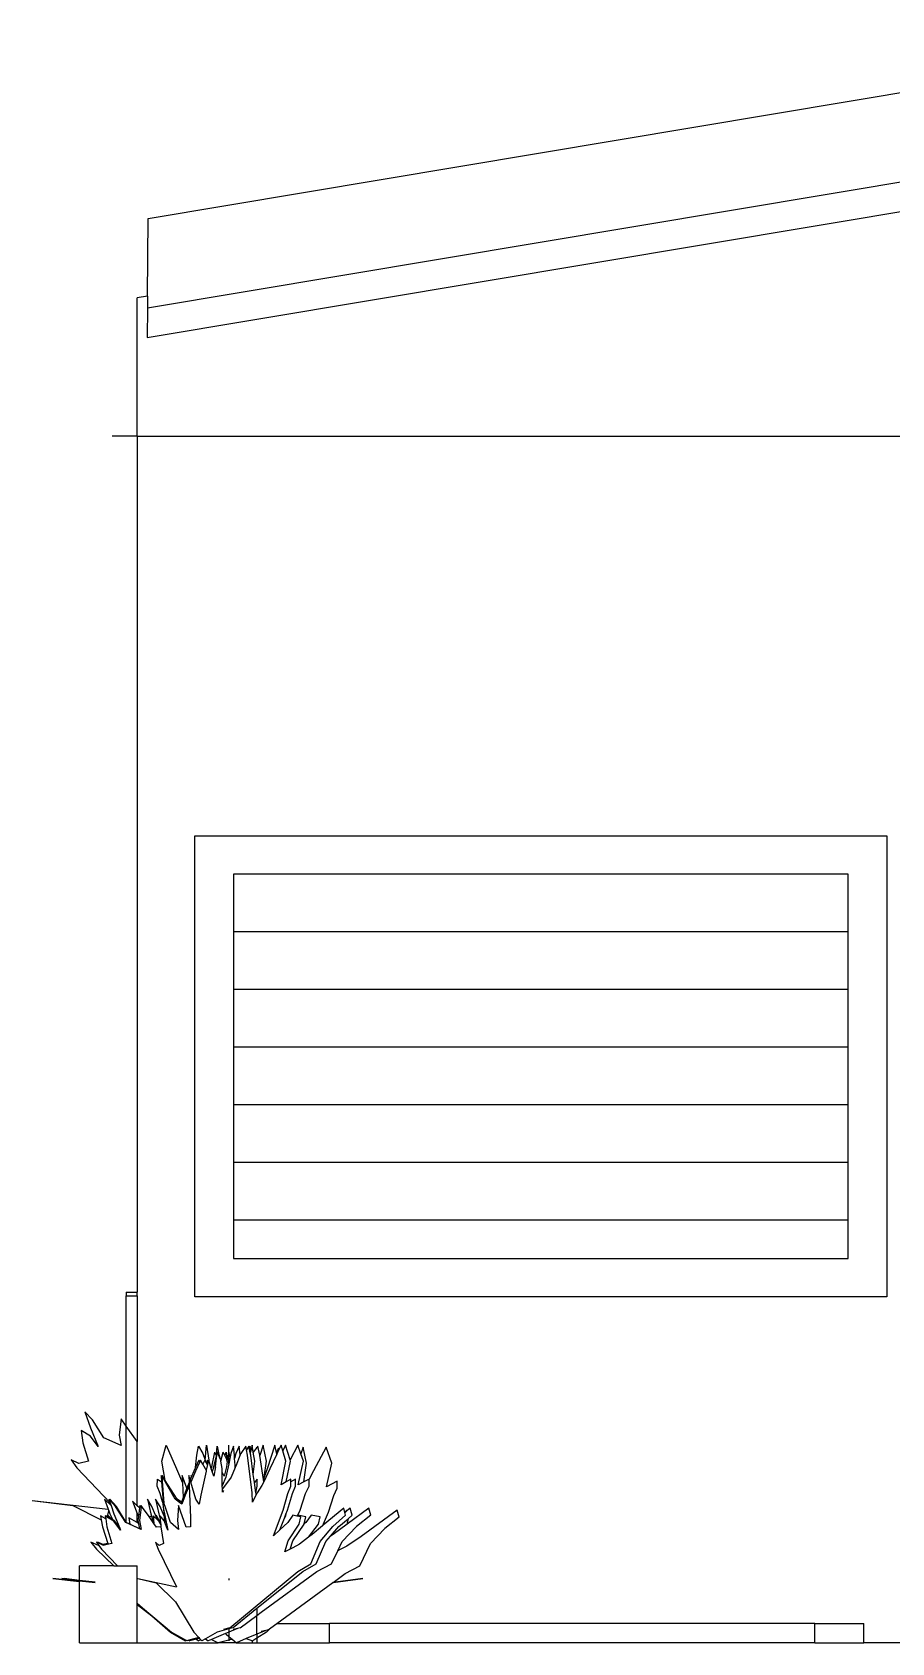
# Model space of a CAD drawing. Header units: metres. Extents: x 24.9 to 56.5, y 18.8 to 36.5.
# Drawn here: x 36.004 to 38.241, y 28.05 to 32.24 of the extents above; entities that cross this region are included whole.
import ezdxf

# ---------------------------------------------------------------- set-up
doc = ezdxf.new("R2010")
doc.units = ezdxf.units.M
doc.layers.add('Edges', color=7, linetype='Continuous')

# ---------------------------------------------------------------- blocks, each defined once
blk = doc.blocks.new('House of 70 sq. m.(753 sq.ft) fr')
at = {"layer": 'Edges'}
for p, q in [((-4.3122, 2.7364), (-1.4179, 3.2208)), ((-1.4199, 2.9872), (-4.3143, 2.5029)), ((-4.3149, 2.4264), (-2.1594, 2.7871)), ((-4.314, 2.5344), (-4.3122, 2.7364)), ((-4.314, 2.5344), (-4.3406, 2.53)), ((-4.3406, 2.1697), (-4.3406, 2.53)), ((-4.314, 2.5344), (-4.3143, 2.5029)), ((-4.3143, 2.5029), (-4.3149, 2.4264)), ((-4.3406, 2.1697), (-4.4062, 2.1697)), ((-4.3406, 2.1697), (-2.2594, 2.1697)), ((-4.3406, 2.1697), (-4.3406, -0.0576)), ((-4.1906, 1.1303), (-2.3906, 1.1303)), ((-4.1906, -0.0697), (-4.1906, 1.1303)), ((-2.3906, 1.1303), (-2.3906, -0.0697)), ((-2.4906, 1.0303), (-4.0906, 1.0303)), ((-4.0906, 1.0303), (-4.0906, 0.8803)), ((-2.4906, 0.8803), (-2.4906, 1.0303)), ((-2.4906, 0.8803), (-4.0906, 0.8803)), ((-4.0906, 0.8803), (-4.0906, 0.7303)), ((-2.4906, 0.7303), (-2.4906, 0.8803)), ((-2.4906, 0.7303), (-4.0906, 0.7303)), ((-4.0906, 0.7303), (-4.0906, 0.5803)), ((-2.4906, 0.5803), (-2.4906, 0.7303)), ((-2.4906, 0.5803), (-4.0906, 0.5803)), ((-4.0906, 0.5803), (-4.0906, 0.4303)), ((-2.4906, 0.4303), (-2.4906, 0.5803)), ((-2.4906, 0.4303), (-4.0906, 0.4303)), ((-4.0906, 0.4303), (-4.0906, 0.2803)), ((-2.4906, 0.2803), (-2.4906, 0.4303)), ((-2.4906, 0.2803), (-4.0906, 0.2803)), ((-4.0906, 0.2803), (-4.0906, 0.1303)), ((-2.4906, 0.1303), (-2.4906, 0.2803)), ((-2.4906, 0.1303), (-4.0906, 0.1303)), ((-4.0906, 0.1303), (-4.0906, 0.0303)), ((-2.4906, 0.0303), (-2.4906, 0.1303)), ((-4.0906, 0.0303), (-2.4906, 0.0303)), ((-4.3692, -0.0576), (-4.3406, -0.0576)), ((-4.3692, -0.0576), (-4.3692, -0.0666)), ((-4.3692, -0.0666), (-4.3406, -0.0666)), ((-4.3692, -0.4057), (-4.3692, -0.0666)), ((-4.3406, -0.0666), (-4.3406, -0.0576)), ((-4.3406, -0.0666), (-4.3406, -0.4463)), ((-2.3906, -0.0697), (-4.1906, -0.0697)), ((-4.457, -0.3892), (-4.4768, -0.3684)), ((-4.4768, -0.3684), (-4.4621, -0.4108)), ((-4.4871, -0.417), (-4.4823, -0.4491)), ((-4.4622, -0.4323), (-4.4871, -0.417)), ((-4.4621, -0.4108), (-4.4425, -0.4586)), ((-4.4274, -0.4366), (-4.457, -0.3892)), ((-4.3825, -0.3869), (-4.3876, -0.4299)), ((-4.3692, -0.4057), (-4.3825, -0.3869)), ((-4.3692, -0.657), (-4.3692, -0.4057)), ((-4.3406, -0.4463), (-4.3692, -0.4057)), ((-4.4823, -0.4491), (-4.4676, -0.4971)), ((-4.4425, -0.4586), (-4.4622, -0.4323)), ((-4.3828, -0.4566), (-4.4274, -0.4366)), ((-4.3876, -0.4299), (-4.3828, -0.4566)), ((-4.3406, -0.6129), (-4.3406, -0.4463)), ((-4.2768, -0.4971), (-4.2652, -0.4553)), ((-4.2652, -0.4553), (-4.239, -0.5171)), ((-4.1857, -0.4812), (-4.1818, -0.4578)), ((-4.1818, -0.4578), (-4.1704, -0.4769)), ((-4.1639, -0.4948), (-4.1603, -0.4553)), ((-4.1603, -0.4553), (-4.1549, -0.4944)), ((-4.1343, -0.4812), (-4.133, -0.4578)), ((-4.133, -0.4578), (-4.1296, -0.4753)), ((-4.1027, -0.4741), (-4.1027, -0.4553)), ((-4.0904, -0.4578), (-4.097, -0.4769)), ((-4.0881, -0.4812), (-4.0904, -0.4578)), ((-4.0755, -0.4578), (-4.0839, -0.4769)), ((-4.0726, -0.4806), (-4.0755, -0.4578)), ((-4.0586, -0.4578), (-4.0712, -0.4769)), ((-4.0568, -0.4678), (-4.0586, -0.4578)), ((-4.0501, -0.4578), (-4.0568, -0.4678)), ((-4.0492, -0.4625), (-4.0501, -0.4578)), ((-4.047, -0.4578), (-4.0492, -0.4625)), ((-4.0455, -0.4698), (-4.047, -0.4578)), ((-4.0419, -0.4553), (-4.0455, -0.4698)), ((-4.0388, -0.4741), (-4.0419, -0.4553)), ((-4.0268, -0.4578), (-4.0293, -0.4612)), ((-4.0293, -0.4612), (-4.0293, -0.4604)), ((-4.0219, -0.4812), (-4.0268, -0.4578)), ((-4.0133, -0.4553), (-4.0218, -0.4822)), ((-4.0047, -0.4971), (-4.0133, -0.4553)), ((-3.9828, -0.4553), (-4.003, -0.5171)), ((-3.9787, -0.4743), (-3.9828, -0.4553)), ((-3.9666, -0.4553), (-3.9728, -0.4686)), ((-3.9621, -0.4699), (-3.9666, -0.4553)), ((-3.9551, -0.4553), (-3.9621, -0.4699)), ((-3.943, -0.4937), (-3.9551, -0.4553)), ((-3.9227, -0.4553), (-3.943, -0.4937)), ((-3.915, -0.4778), (-3.9227, -0.4553)), ((-3.9093, -0.4604), (-3.915, -0.4778)), ((-3.9004, -0.5022), (-3.9093, -0.4604)), ((-3.8492, -0.4604), (-3.8819, -0.5222)), ((-3.8348, -0.5022), (-3.8492, -0.4604)), ((-4.4927, -0.5034), (-4.5126, -0.4933)), ((-4.5126, -0.4933), (-4.4977, -0.5143)), ((-4.4676, -0.4971), (-4.4927, -0.5034)), ((-4.2678, -0.547), (-4.2768, -0.4971)), ((-4.1896, -0.5139), (-4.1857, -0.4812)), ((-4.1808, -0.4941), (-4.1896, -0.5139)), ((-4.1783, -0.4988), (-4.1893, -0.5229)), ((-4.1783, -0.4988), (-4.1808, -0.4941)), ((-4.1762, -0.4941), (-4.1783, -0.4988)), ((-4.1702, -0.5047), (-4.1762, -0.4941)), ((-4.1704, -0.4769), (-4.1639, -0.4948)), ((-4.1649, -0.4941), (-4.1702, -0.5047)), ((-4.163, -0.4973), (-4.1649, -0.4941)), ((-4.1639, -0.4948), (-4.163, -0.4973)), ((-4.1603, -0.5016), (-4.163, -0.4973)), ((-4.158, -0.4941), (-4.1603, -0.5016)), ((-4.1576, -0.506), (-4.1603, -0.5016)), ((-4.1561, -0.4994), (-4.158, -0.4941)), ((-4.1561, -0.4994), (-4.1576, -0.506)), ((-4.1549, -0.4944), (-4.1561, -0.4994)), ((-4.1548, -0.4941), (-4.1549, -0.4944)), ((-4.1485, -0.5163), (-4.1548, -0.4941)), ((-4.147, -0.5121), (-4.1386, -0.4741)), ((-4.1412, -0.5121), (-4.1346, -0.4829)), ((-4.1346, -0.4829), (-4.1386, -0.4741)), ((-4.137, -0.5121), (-4.1325, -0.4741)), ((-4.1343, -0.4819), (-4.1346, -0.4829)), ((-4.1325, -0.4741), (-4.1343, -0.4819)), ((-4.1343, -0.4819), (-4.1343, -0.4812)), ((-4.1302, -0.4791), (-4.1325, -0.4741)), ((-4.1296, -0.4753), (-4.1302, -0.4791)), ((-4.1238, -0.4927), (-4.1302, -0.4791)), ((-4.1295, -0.4741), (-4.1296, -0.4753)), ((-4.1238, -0.4927), (-4.1295, -0.4741)), ((-4.1236, -0.4937), (-4.1238, -0.4927)), ((-4.1236, -0.4937), (-4.1238, -0.4927)), ((-4.1229, -0.4973), (-4.1236, -0.4937)), ((-4.1229, -0.4973), (-4.1171, -0.4741)), ((-4.1194, -0.5162), (-4.1229, -0.4973)), ((-4.1128, -0.4825), (-4.1171, -0.4741)), ((-4.1128, -0.4825), (-4.1094, -0.4741)), ((-4.1094, -0.4892), (-4.1128, -0.4825)), ((-4.1094, -0.4741), (-4.1056, -0.4927)), ((-4.1094, -0.4741), (-4.1082, -0.4914)), ((-4.1082, -0.4914), (-4.1094, -0.4892)), ((-4.1065, -0.4981), (-4.1086, -0.5121)), ((-4.1076, -0.4927), (-4.1082, -0.4914)), ((-4.1065, -0.4981), (-4.1076, -0.4927)), ((-4.1065, -0.4981), (-4.1056, -0.4927)), ((-4.1027, -0.4741), (-4.1056, -0.4927)), ((-4.099, -0.486), (-4.1027, -0.4741)), ((-4.1027, -0.5038), (-4.1027, -0.4741)), ((-4.099, -0.486), (-4.1027, -0.5038)), ((-4.097, -0.4769), (-4.099, -0.486)), ((-4.0875, -0.4901), (-4.0881, -0.4812)), ((-4.0839, -0.4769), (-4.0875, -0.4901)), ((-4.0863, -0.5075), (-4.0875, -0.4901)), ((-4.0726, -0.4806), (-4.0846, -0.5102)), ((-4.0712, -0.4769), (-4.0726, -0.4806)), ((-4.0543, -0.4812), (-4.0568, -0.4678)), ((-4.0414, -0.5798), (-4.0543, -0.4812)), ((-4.0468, -0.4752), (-4.0492, -0.4625)), ((-4.0455, -0.4698), (-4.0468, -0.4752)), ((-4.0456, -0.4812), (-4.0468, -0.4752)), ((-4.0388, -0.5319), (-4.0456, -0.4812)), ((-4.0293, -0.4612), (-4.0388, -0.4741)), ((-4.0351, -0.4971), (-4.0388, -0.4741)), ((-4.0388, -0.5319), (-4.0351, -0.4971)), ((-4.0218, -0.4822), (-4.0219, -0.4812)), ((-4.0124, -0.5452), (-4.0218, -0.4822)), ((-4.0102, -0.5387), (-4.0047, -0.4971)), ((-3.9777, -0.4791), (-3.9955, -0.5171)), ((-3.9735, -0.4629), (-3.9787, -0.4743)), ((-3.9777, -0.4791), (-3.9787, -0.4743)), ((-3.9728, -0.4686), (-3.9777, -0.4791)), ((-3.9728, -0.4686), (-3.9735, -0.4629)), ((-3.966, -0.5586), (-3.9538, -0.4971)), ((-3.9538, -0.4971), (-3.9621, -0.4699)), ((-3.9529, -0.5508), (-3.9419, -0.4971)), ((-3.9419, -0.4971), (-3.943, -0.4937)), ((-3.922, -0.5586), (-3.9083, -0.4971)), ((-3.9083, -0.4971), (-3.915, -0.4778)), ((-3.9071, -0.5507), (-3.9004, -0.5022)), ((-3.8486, -0.5637), (-3.8348, -0.5022)), ((-4.4977, -0.5143), (-4.4116, -0.6051)), ((-4.2885, -0.5625), (-4.2884, -0.5437)), ((-4.2884, -0.5437), (-4.2775, -0.5509)), ((-4.2769, -0.538), (-4.2787, -0.5348)), ((-4.2787, -0.5348), (-4.2775, -0.5509)), ((-4.2771, -0.5348), (-4.2769, -0.538)), ((-4.2752, -0.5381), (-4.2771, -0.5348)), ((-4.2769, -0.538), (-4.2715, -0.6067)), ((-4.2755, -0.5348), (-4.2752, -0.5381)), ((-4.2678, -0.547), (-4.2755, -0.5348)), ((-4.2421, -0.5956), (-4.2752, -0.5381)), ((-4.239, -0.5171), (-4.2232, -0.5533)), ((-4.2118, -0.5675), (-4.2241, -0.5348)), ((-4.2241, -0.5348), (-4.2232, -0.5533)), ((-4.2031, -0.5462), (-4.2064, -0.5348)), ((-4.2064, -0.5348), (-4.2057, -0.5526)), ((-4.2018, -0.543), (-4.2031, -0.5462)), ((-4.202, -0.54), (-4.2018, -0.543)), ((-4.2011, -0.5414), (-4.202, -0.54)), ((-4.2011, -0.5414), (-4.2018, -0.543)), ((-4.1893, -0.5229), (-4.2015, -0.5517)), ((-4.2003, -0.5392), (-4.2011, -0.5414)), ((-4.2005, -0.5348), (-4.2003, -0.5392)), ((-4.1995, -0.5374), (-4.2005, -0.5348)), ((-4.1995, -0.5374), (-4.2003, -0.5392)), ((-4.1936, -0.5229), (-4.1995, -0.5374)), ((-4.1896, -0.5139), (-4.1936, -0.5229)), ((-4.1615, -0.5229), (-4.175, -0.5853)), ((-4.1631, -0.5174), (-4.1702, -0.5047)), ((-4.161, -0.5204), (-4.1631, -0.5174)), ((-4.161, -0.5204), (-4.1615, -0.5229)), ((-4.1576, -0.506), (-4.161, -0.5204)), ((-4.147, -0.5121), (-4.1485, -0.5163)), ((-4.1481, -0.5174), (-4.1485, -0.5163)), ((-4.1457, -0.5242), (-4.1481, -0.5174)), ((-4.1412, -0.5121), (-4.1457, -0.5242)), ((-4.1414, -0.5359), (-4.1457, -0.5242)), ((-4.137, -0.5121), (-4.1414, -0.5359)), ((-4.1194, -0.5257), (-4.1194, -0.5162)), ((-4.1145, -0.5359), (-4.1194, -0.5257)), ((-4.1194, -0.5616), (-4.1194, -0.5257)), ((-4.1102, -0.5389), (-4.1194, -0.5616)), ((-4.0963, -0.5389), (-4.1193, -0.5692)), ((-4.1086, -0.5121), (-4.1145, -0.5359)), ((-4.1027, -0.5038), (-4.1102, -0.5389)), ((-4.0859, -0.5134), (-4.0963, -0.5389)), ((-4.0846, -0.5102), (-4.0863, -0.5075)), ((-4.0859, -0.5134), (-4.0863, -0.5075)), ((-4.0846, -0.5102), (-4.0859, -0.5134)), ((-4.036, -0.5523), (-4.0388, -0.5319)), ((-4.0284, -0.5437), (-4.036, -0.5523)), ((-4.0283, -0.5625), (-4.0284, -0.5437)), ((-4.0102, -0.5387), (-4.0124, -0.5452)), ((-3.9955, -0.5171), (-4.0116, -0.5505)), ((-4.003, -0.5171), (-4.0102, -0.5387)), ((-3.941, -0.5437), (-3.9529, -0.5508)), ((-3.9287, -0.5437), (-3.941, -0.5508)), ((-3.941, -0.5508), (-3.941, -0.5437)), ((-3.9286, -0.5625), (-3.9287, -0.5437)), ((-3.8938, -0.5437), (-3.9071, -0.5507)), ((-3.8819, -0.5222), (-3.8938, -0.544)), ((-3.8938, -0.544), (-3.8938, -0.5437)), ((-3.8937, -0.5625), (-3.8938, -0.544)), ((-4.2811, -0.5816), (-4.2885, -0.5625)), ((-4.2754, -0.6032), (-4.2811, -0.5816)), ((-4.2775, -0.5509), (-4.2736, -0.6025)), ((-4.2371, -0.5956), (-4.2678, -0.547)), ((-4.2157, -0.5853), (-4.2245, -0.6094)), ((-4.2232, -0.5533), (-4.2213, -0.5913)), ((-4.2191, -0.5853), (-4.2213, -0.5913)), ((-4.2118, -0.5675), (-4.2191, -0.5853)), ((-4.2054, -0.561), (-4.2157, -0.5853)), ((-4.2057, -0.5526), (-4.2118, -0.5675)), ((-4.2057, -0.5526), (-4.2054, -0.561)), ((-4.2054, -0.561), (-4.2021, -0.6441)), ((-4.2015, -0.5517), (-4.2031, -0.5462)), ((-4.1885, -0.5956), (-4.2015, -0.5517)), ((-4.175, -0.5853), (-4.1795, -0.6094)), ((-4.1193, -0.5692), (-4.1194, -0.5616)), ((-4.1193, -0.5777), (-4.1193, -0.5692)), ((-4.1159, -0.5733), (-4.1193, -0.5777)), ((-4.0413, -0.6034), (-4.0414, -0.5798)), ((-4.0323, -0.586), (-4.0413, -0.6034)), ((-4.0323, -0.5798), (-4.036, -0.5523)), ((-4.0323, -0.5798), (-4.0283, -0.5625)), ((-4.0288, -0.5794), (-4.0323, -0.586)), ((-4.0323, -0.5798), (-4.0323, -0.586)), ((-4.0163, -0.5601), (-4.0288, -0.5794)), ((-4.0116, -0.5505), (-4.0163, -0.5601)), ((-4.0116, -0.5505), (-4.0124, -0.5452)), ((-3.9529, -0.5508), (-3.966, -0.5586)), ((-3.9614, -0.6245), (-3.9491, -0.5816)), ((-3.9498, -0.6245), (-3.9371, -0.5816)), ((-3.9491, -0.5816), (-3.9409, -0.5625)), ((-3.9409, -0.5625), (-3.941, -0.5508)), ((-3.9371, -0.5816), (-3.9286, -0.5625)), ((-3.9071, -0.5507), (-3.922, -0.5586)), ((-3.9169, -0.6245), (-3.903, -0.5816)), ((-3.903, -0.5816), (-3.8937, -0.5625)), ((-3.8203, -0.5488), (-3.8486, -0.5637)), ((-3.8295, -0.5867), (-3.8202, -0.5676)), ((-3.8202, -0.5676), (-3.8203, -0.5488)), ((-4.614, -0.5998), (-4.5085, -0.6122)), ((-4.614, -0.5998), (-4.4165, -0.6216)), ((-4.5085, -0.6122), (-4.4346, -0.6495)), ((-4.4089, -0.6127), (-4.4262, -0.5961)), ((-4.4262, -0.5961), (-4.4165, -0.6216)), ((-4.4173, -0.6379), (-4.4148, -0.6261)), ((-4.4165, -0.6216), (-4.4148, -0.6261)), ((-4.4148, -0.6261), (-4.4118, -0.634)), ((-4.4105, -0.6005), (-4.4147, -0.5961)), ((-4.4147, -0.5961), (-4.4116, -0.6051)), ((-4.412, -0.5961), (-4.4105, -0.6005)), ((-4.3948, -0.6147), (-4.412, -0.5961)), ((-4.4116, -0.6051), (-4.4089, -0.6127)), ((-4.397, -0.6147), (-4.4105, -0.6005)), ((-4.4089, -0.6127), (-4.4016, -0.634)), ((-4.3706, -0.657), (-4.397, -0.6147)), ((-4.3692, -0.657), (-4.3948, -0.6147)), ((-4.3527, -0.6012), (-4.3406, -0.6332)), ((-4.3406, -0.6129), (-4.3527, -0.6012)), ((-4.3347, -0.6186), (-4.3406, -0.6129)), ((-4.3347, -0.6186), (-4.3376, -0.6408)), ((-4.3309, -0.6165), (-4.335, -0.6511)), ((-4.3339, -0.6127), (-4.3347, -0.6186)), ((-4.3309, -0.6165), (-4.3339, -0.6127)), ((-4.3304, -0.6127), (-4.3309, -0.6165)), ((-4.3303, -0.6128), (-4.3304, -0.6127)), ((-4.3303, -0.6127), (-4.3303, -0.6128)), ((-4.3268, -0.6178), (-4.3303, -0.6127)), ((-4.3268, -0.6178), (-4.3303, -0.6128)), ((-4.3101, -0.6415), (-4.3268, -0.6178)), ((-4.3142, -0.5961), (-4.3056, -0.634)), ((-4.3026, -0.6147), (-4.3142, -0.5961)), ((-4.2931, -0.6379), (-4.3026, -0.6147)), ((-4.2935, -0.5961), (-4.2846, -0.634)), ((-4.2815, -0.6147), (-4.2935, -0.5961)), ((-4.2707, -0.6402), (-4.2815, -0.6147)), ((-4.2736, -0.6025), (-4.2767, -0.5961)), ((-4.2767, -0.5961), (-4.2754, -0.6032)), ((-4.2754, -0.6032), (-4.2721, -0.6222)), ((-4.2715, -0.6067), (-4.2736, -0.6025)), ((-4.2721, -0.6222), (-4.2707, -0.6402)), ((-4.2721, -0.6222), (-4.27, -0.634)), ((-4.2677, -0.6147), (-4.2715, -0.6067)), ((-4.2542, -0.657), (-4.2677, -0.6147)), ((-4.227, -0.6074), (-4.2421, -0.5956)), ((-4.2257, -0.6038), (-4.2371, -0.5956)), ((-4.2336, -0.6127), (-4.236, -0.6511)), ((-4.2134, -0.6688), (-4.2336, -0.6127)), ((-4.2257, -0.6038), (-4.227, -0.6074)), ((-4.2245, -0.6094), (-4.227, -0.6074)), ((-4.2213, -0.5913), (-4.2257, -0.6038)), ((-4.1795, -0.6094), (-4.1885, -0.5956)), ((-3.9862, -0.6916), (-3.9614, -0.6245)), ((-3.9538, -0.635), (-3.9498, -0.6245)), ((-3.9225, -0.638), (-3.9169, -0.6245)), ((-3.8031, -0.6193), (-3.8566, -0.6639)), ((-3.8434, -0.6296), (-3.8295, -0.5867)), ((-3.8005, -0.6306), (-3.8031, -0.6193)), ((-3.7953, -0.6244), (-3.8005, -0.6306)), ((-3.795, -0.6262), (-3.8005, -0.6306)), ((-3.795, -0.6262), (-3.7953, -0.6244)), ((-3.7864, -0.6193), (-3.795, -0.6262)), ((-3.7379, -0.6193), (-3.7946, -0.6611)), ((-3.7819, -0.6379), (-3.7864, -0.6193)), ((-3.6644, -0.6244), (-3.7578, -0.6932)), ((-3.733, -0.6379), (-3.7379, -0.6193)), ((-3.6595, -0.643), (-3.6644, -0.6244)), ((-4.4227, -0.6471), (-4.4363, -0.6395)), ((-4.4363, -0.6395), (-4.4346, -0.6495)), ((-4.4346, -0.6495), (-4.4316, -0.6682)), ((-4.4316, -0.6682), (-4.4173, -0.7111)), ((-4.4206, -0.6416), (-4.4239, -0.6395)), ((-4.4239, -0.6395), (-4.4227, -0.6471)), ((-4.4227, -0.6471), (-4.4196, -0.6682)), ((-4.4209, -0.6395), (-4.4206, -0.6416)), ((-4.4062, -0.6489), (-4.4209, -0.6395)), ((-4.4017, -0.6532), (-4.4206, -0.6416)), ((-4.4196, -0.6682), (-4.4065, -0.7111)), ((-4.4062, -0.6489), (-4.4173, -0.6379)), ((-4.4118, -0.634), (-4.4047, -0.6498)), ((-4.4047, -0.6498), (-4.4062, -0.6489)), ((-4.3994, -0.6532), (-4.4047, -0.6498)), ((-4.384, -0.6766), (-4.4017, -0.6532)), ((-4.4016, -0.634), (-4.3863, -0.6711)), ((-4.3863, -0.6711), (-4.3994, -0.6532)), ((-4.3307, -0.6749), (-4.3706, -0.657)), ((-4.3601, -0.6612), (-4.3692, -0.657)), ((-4.3692, -0.657), (-4.3692, -0.657)), ((-4.3628, -0.6446), (-4.3601, -0.6612)), ((-4.3406, -0.6571), (-4.3628, -0.6446)), ((-4.3346, -0.673), (-4.3601, -0.6612)), ((-4.3406, -0.6571), (-4.3406, -0.6332)), ((-4.3406, -0.6332), (-4.3384, -0.6391)), ((-4.3385, -0.6583), (-4.3406, -0.6571)), ((-4.3376, -0.6408), (-4.3389, -0.6511)), ((-4.3389, -0.6511), (-4.3372, -0.6599)), ((-4.3372, -0.6599), (-4.3385, -0.6583)), ((-4.3384, -0.6391), (-4.3376, -0.6408)), ((-4.3372, -0.6599), (-4.3346, -0.673)), ((-4.335, -0.6511), (-4.3307, -0.6748)), ((-4.3101, -0.6415), (-4.3039, -0.6402)), ((-4.2996, -0.6563), (-4.3101, -0.6415)), ((-4.3056, -0.634), (-4.3039, -0.6402)), ((-4.3039, -0.6402), (-4.2996, -0.6563)), ((-4.2997, -0.6395), (-4.2977, -0.659)), ((-4.2881, -0.65), (-4.2997, -0.6395)), ((-4.2977, -0.659), (-4.2996, -0.6563)), ((-4.2908, -0.6687), (-4.2977, -0.659)), ((-4.2931, -0.6379), (-4.2928, -0.6378)), ((-4.2881, -0.65), (-4.2931, -0.6379)), ((-4.2928, -0.6378), (-4.2815, -0.6571)), ((-4.2792, -0.6683), (-4.2908, -0.6687)), ((-4.2792, -0.6684), (-4.2908, -0.6688)), ((-4.2908, -0.6688), (-4.2908, -0.6687)), ((-4.2847, -0.6532), (-4.2881, -0.65)), ((-4.2814, -0.6597), (-4.2847, -0.6532)), ((-4.2846, -0.634), (-4.2808, -0.6478)), ((-4.2815, -0.6571), (-4.2799, -0.6587)), ((-4.2704, -0.6527), (-4.2814, -0.6395)), ((-4.2814, -0.6395), (-4.2808, -0.6478)), ((-4.2798, -0.6608), (-4.2814, -0.6597)), ((-4.2796, -0.6632), (-4.2814, -0.6597)), ((-4.2808, -0.6478), (-4.2799, -0.6587)), ((-4.2799, -0.6587), (-4.2798, -0.6608)), ((-4.2798, -0.6608), (-4.2796, -0.6632)), ((-4.2796, -0.6632), (-4.2792, -0.6682)), ((-4.2792, -0.6682), (-4.2792, -0.6683)), ((-4.2792, -0.6683), (-4.2792, -0.6684)), ((-4.2792, -0.6684), (-4.2725, -0.7111)), ((-4.2707, -0.6402), (-4.2704, -0.6441)), ((-4.2704, -0.6441), (-4.2704, -0.6527)), ((-4.2701, -0.6532), (-4.2704, -0.6527)), ((-4.2687, -0.6568), (-4.2701, -0.6532)), ((-4.27, -0.634), (-4.2691, -0.6384)), ((-4.2691, -0.6384), (-4.2686, -0.6441)), ((-4.2691, -0.6384), (-4.261, -0.6766)), ((-4.2686, -0.6441), (-4.2687, -0.6568)), ((-4.261, -0.6766), (-4.2687, -0.6568)), ((-4.2338, -0.6749), (-4.2542, -0.657)), ((-4.236, -0.6511), (-4.2338, -0.6749)), ((-4.2021, -0.668), (-4.2134, -0.6688)), ((-4.2021, -0.6441), (-4.2021, -0.668)), ((-3.9695, -0.6762), (-3.9576, -0.645)), ((-3.9487, -0.6571), (-3.9695, -0.6762)), ((-3.9576, -0.645), (-3.9538, -0.635)), ((-3.9576, -0.645), (-3.9534, -0.6379)), ((-3.9534, -0.6379), (-3.9538, -0.635)), ((-3.9362, -0.6378), (-3.9487, -0.6571)), ((-3.9484, -0.7045), (-3.9193, -0.6609)), ((-3.9363, -0.7045), (-3.9063, -0.6609)), ((-3.9252, -0.6399), (-3.9362, -0.6378)), ((-3.9237, -0.6378), (-3.9252, -0.6399)), ((-3.9153, -0.6418), (-3.9252, -0.6399)), ((-3.9225, -0.638), (-3.9237, -0.6378)), ((-3.9021, -0.6418), (-3.9225, -0.638)), ((-3.9193, -0.6609), (-3.9153, -0.6418)), ((-3.9063, -0.6609), (-3.9062, -0.6601)), ((-3.9062, -0.6601), (-3.9021, -0.6418)), ((-3.9024, -0.6571), (-3.9062, -0.6601)), ((-3.8884, -0.6378), (-3.9024, -0.6571)), ((-3.895, -0.695), (-3.8693, -0.6609)), ((-3.8647, -0.6418), (-3.8884, -0.6378)), ((-3.8583, -0.6652), (-3.8857, -0.6881)), ((-3.8693, -0.6609), (-3.8647, -0.6418)), ((-3.8647, -0.7062), (-3.8317, -0.6673)), ((-3.8583, -0.6652), (-3.8562, -0.6601)), ((-3.8566, -0.6639), (-3.8583, -0.6652)), ((-3.8562, -0.6601), (-3.8566, -0.6639)), ((-3.8562, -0.6601), (-3.8434, -0.6296)), ((-3.8378, -0.6924), (-3.8159, -0.6673)), ((-3.7988, -0.6379), (-3.8317, -0.6673)), ((-3.7946, -0.6611), (-3.8313, -0.6881)), ((-3.8159, -0.6673), (-3.7922, -0.6468)), ((-3.8075, -0.7062), (-3.7702, -0.6673)), ((-3.7988, -0.6379), (-3.8005, -0.6306)), ((-3.8005, -0.6306), (-3.8005, -0.6306)), ((-3.7946, -0.6611), (-3.7912, -0.6469)), ((-3.7922, -0.6468), (-3.7819, -0.6379)), ((-3.7912, -0.6469), (-3.7922, -0.6468)), ((-3.733, -0.6379), (-3.7702, -0.6673)), ((-3.6595, -0.643), (-3.6968, -0.6724)), ((-4.4613, -0.7076), (-4.4467, -0.7264)), ((-4.4418, -0.7166), (-4.4613, -0.7076)), ((-4.441, -0.7105), (-4.4467, -0.7076)), ((-4.4467, -0.7076), (-4.4405, -0.7164)), ((-4.443, -0.7076), (-4.441, -0.7105)), ((-4.4306, -0.7141), (-4.443, -0.7076)), ((-4.4289, -0.7166), (-4.441, -0.7105)), ((-4.4173, -0.7111), (-4.4306, -0.7141)), ((-4.4065, -0.7111), (-4.4267, -0.7161)), ((-4.3863, -0.6711), (-4.384, -0.6766)), ((-4.3307, -0.6748), (-4.3346, -0.673)), ((-4.3307, -0.6748), (-4.3307, -0.6749)), ((-4.2839, -0.7166), (-4.2931, -0.7076)), ((-4.2931, -0.7076), (-4.2863, -0.7264)), ((-4.2725, -0.7111), (-4.2839, -0.7166)), ((-3.9695, -0.6762), (-3.9862, -0.6916)), ((-3.9566, -0.7333), (-3.9484, -0.7045)), ((-3.9428, -0.7265), (-3.9363, -0.7045)), ((-3.895, -0.695), (-3.919, -0.7129)), ((-3.8857, -0.6881), (-3.895, -0.695)), ((-3.8893, -0.764), (-3.8647, -0.7062)), ((-3.8753, -0.764), (-3.8499, -0.7062)), ((-3.8499, -0.7062), (-3.8378, -0.6924)), ((-3.8313, -0.6881), (-3.8378, -0.6924)), ((-3.819, -0.7302), (-3.8075, -0.7062)), ((-3.7578, -0.6932), (-3.7954, -0.718)), ((-3.7618, -0.7691), (-3.734, -0.7114)), ((-3.734, -0.7114), (-3.6968, -0.6724)), ((-4.4467, -0.7264), (-4.4017, -0.7697)), ((-4.4405, -0.7164), (-4.4418, -0.7166)), ((-4.4405, -0.7164), (-4.4334, -0.7264)), ((-4.4334, -0.7264), (-4.3923, -0.7697)), ((-4.4267, -0.7161), (-4.4306, -0.7141)), ((-4.4267, -0.7161), (-4.4289, -0.7166)), ((-4.2863, -0.7264), (-4.2387, -0.8245)), ((-3.9428, -0.7265), (-3.9566, -0.7333)), ((-3.9357, -0.723), (-3.9428, -0.7265)), ((-3.919, -0.7129), (-3.9357, -0.723)), ((-3.8353, -0.764), (-3.819, -0.7302)), ((-3.8143, -0.7281), (-3.819, -0.7302)), ((-3.7954, -0.718), (-3.8143, -0.7281)), ((-4.4017, -0.7697), (-4.4906, -0.7697)), ((-4.4906, -0.8073), (-4.4906, -0.7697)), ((-4.4017, -0.7697), (-4.3923, -0.7697)), ((-4.3923, -0.7697), (-4.3406, -0.7697)), ((-4.3406, -0.8241), (-4.3406, -0.7697)), ((-4.0997, -0.9305), (-3.9227, -0.7843)), ((-4.0293, -0.88), (-3.9098, -0.7843)), ((-4.018, -0.8902), (-3.8731, -0.7843)), ((-3.9227, -0.7843), (-3.8893, -0.764)), ((-3.9098, -0.7843), (-3.8753, -0.764)), ((-3.8731, -0.7843), (-3.8353, -0.764)), ((-3.8311, -0.8125), (-3.7996, -0.7894)), ((-3.7996, -0.7894), (-3.7618, -0.7691)), ((-4.5606, -0.8028), (-4.4906, -0.8102)), ((-4.4906, -0.8098), (-4.5606, -0.8028)), ((-4.5374, -0.8028), (-4.4906, -0.8082)), ((-4.4906, -0.8079), (-4.5374, -0.8028)), ((-4.5308, -0.8028), (-4.4906, -0.8076)), ((-4.4906, -0.8073), (-4.5308, -0.8028)), ((-4.4906, -0.8076), (-4.4906, -0.8073)), ((-4.4906, -0.8079), (-4.4906, -0.8076)), ((-4.4506, -0.8123), (-4.4906, -0.8079)), ((-4.4906, -0.8082), (-4.4506, -0.8129)), ((-4.4906, -0.8098), (-4.4906, -0.8082)), ((-4.4906, -0.8102), (-4.4906, -0.8098)), ((-4.4906, -0.9697), (-4.4906, -0.8102)), ((-4.3406, -0.8241), (-4.3403, -0.8244)), ((-4.3406, -0.8244), (-4.3406, -0.8241)), ((-4.3403, -0.8244), (-4.3406, -0.8244)), ((-4.3402, -0.8245), (-4.3406, -0.8244)), ((-4.3406, -0.867), (-4.3406, -0.8244)), ((-4.3406, -0.8244), (-4.3406, -0.8244)), ((-4.3403, -0.8244), (-4.3402, -0.8245)), ((-4.3394, -0.8028), (-4.2912, -0.8138)), ((-4.3394, -0.8028), (-4.2387, -0.8245)), ((-4.2912, -0.8138), (-4.241, -0.8634)), ((-4.1027, -0.8028), (-4.1027, -0.807)), ((-3.9779, -0.9197), (-3.8321, -0.8132)), ((-3.7538, -0.8028), (-3.8321, -0.8132)), ((-3.8321, -0.8132), (-3.8311, -0.8125)), ((-3.8311, -0.8125), (-3.7538, -0.8028)), ((-4.3406, -0.867), (-4.3268, -0.8786)), ((-4.3406, -0.8704), (-4.3406, -0.867)), ((-4.3406, -0.9697), (-4.3406, -0.8704)), ((-4.3406, -0.8704), (-4.3028, -0.8995)), ((-4.3268, -0.8786), (-4.3028, -0.8995)), ((-4.3268, -0.8786), (-4.2516, -0.942)), ((-4.241, -0.8634), (-4.1934, -0.942)), ((-4.0915, -0.9298), (-4.0293, -0.88)), ((-4.0293, -0.88), (-4.0293, -0.8985)), ((-4.3028, -0.8995), (-4.2539, -0.942)), ((-4.0732, -0.9305), (-4.0293, -0.8985)), ((-4.0293, -0.8985), (-4.018, -0.8902)), ((-4.0293, -0.9471), (-4.0293, -0.8985)), ((-3.9932, -0.9309), (-3.9779, -0.9197)), ((-3.9779, -0.9197), (-3.8406, -0.9197)), ((-2.5781, -0.9197), (-3.8406, -0.9197)), ((-3.8406, -0.9697), (-3.8406, -0.9197)), ((-2.5781, -0.9197), (-2.4504, -0.9197)), ((-2.5781, -0.9697), (-2.5781, -0.9197)), ((-2.4504, -0.9697), (-2.4504, -0.9197)), ((-4.2539, -0.942), (-4.2152, -0.9646)), ((-4.2516, -0.942), (-4.2129, -0.9639)), ((-4.2066, -0.9631), (-4.2117, -0.9646)), ((-4.1809, -0.9558), (-4.2066, -0.9631)), ((-4.2066, -0.9631), (-4.2038, -0.9646)), ((-4.1865, -0.9601), (-4.2038, -0.9646)), ((-4.1934, -0.942), (-4.1809, -0.9558)), ((-4.1789, -0.9581), (-4.1865, -0.9601)), ((-4.1865, -0.9601), (-4.1813, -0.9646)), ((-4.1753, -0.962), (-4.1813, -0.9646)), ((-4.1809, -0.9558), (-4.1789, -0.9581)), ((-4.1789, -0.9581), (-4.1753, -0.962)), ((-4.1753, -0.962), (-4.173, -0.9646)), ((-4.1629, -0.959), (-4.173, -0.9646)), ((-4.1325, -0.942), (-4.1629, -0.959)), ((-4.1629, -0.959), (-4.1562, -0.9646)), ((-4.1474, -0.9609), (-4.1562, -0.9646)), ((-4.1111, -0.9455), (-4.1474, -0.9609)), ((-4.1474, -0.9609), (-4.1303, -0.9697)), ((-4.1027, -0.9335), (-4.1325, -0.942)), ((-4.1027, -0.9625), (-4.1303, -0.9697)), ((-4.0997, -0.9305), (-4.1159, -0.9353)), ((-4.1027, -0.942), (-4.1111, -0.9455)), ((-4.1111, -0.9455), (-4.1098, -0.9471)), ((-4.1098, -0.9471), (-4.1027, -0.953)), ((-4.0924, -0.9305), (-4.1027, -0.9335)), ((-4.0796, -0.9322), (-4.1027, -0.942)), ((-4.1027, -0.9335), (-4.1027, -0.942)), ((-4.1027, -0.942), (-4.1027, -0.953)), ((-4.1027, -0.953), (-4.0941, -0.9602)), ((-4.1027, -0.953), (-4.1027, -0.9625)), ((-4.0941, -0.9602), (-4.1027, -0.9625)), ((-4.1027, -0.9625), (-4.1027, -0.9646)), ((-4.0941, -0.9602), (-4.0828, -0.9697)), ((-4.0924, -0.9305), (-4.0915, -0.9298)), ((-4.0796, -0.9322), (-4.0915, -0.9353)), ((-4.0573, -0.9589), (-4.0828, -0.9697)), ((-4.0732, -0.9305), (-4.0796, -0.9322)), ((-4.0293, -0.9471), (-4.0573, -0.9589)), ((-4.0573, -0.9589), (-4.0406, -0.9643)), ((-4.0293, -0.9578), (-4.0398, -0.9646)), ((-4.0061, -0.9373), (-4.0293, -0.9471)), ((-4.0048, -0.942), (-4.0293, -0.9578)), ((-4.0293, -0.9471), (-4.0293, -0.9578)), ((-4.0293, -0.9578), (-4.0293, -0.9697)), ((-4.0061, -0.9373), (-4.018, -0.9404)), ((-3.9997, -0.9356), (-4.0061, -0.9373)), ((-3.9932, -0.9309), (-4.0048, -0.942)), ((-3.9997, -0.9356), (-3.9932, -0.9309)), ((-4.4906, -0.9697), (-4.3406, -0.9697)), ((-4.3406, -0.9697), (-4.1303, -0.9697)), ((-4.2129, -0.9639), (-4.2152, -0.9646)), ((-4.2129, -0.9639), (-4.2117, -0.9646)), ((-4.0828, -0.9697), (-4.1303, -0.9697)), ((-4.0828, -0.9697), (-4.0406, -0.9697)), ((-4.0406, -0.9697), (-4.0406, -0.9643)), ((-4.0406, -0.9643), (-4.0398, -0.9646)), ((-4.0406, -0.9697), (-4.0293, -0.9697)), ((-4.0293, -0.9697), (-3.8406, -0.9697)), ((-2.5781, -0.9697), (-3.8406, -0.9697)), ((-2.5781, -0.9697), (-2.4504, -0.9697)), ((-2.2844, -0.9697), (-2.4504, -0.9697))]:
    blk.add_line(p, q, dxfattribs=at)

msp = doc.modelspace()

# ---------------------------------------------------------------- block references
msp.add_blockref('House of 70 sq. m.(753 sq.ft) fr', (40.6183, 29.0195))

doc.saveas('drawing.dxf')
